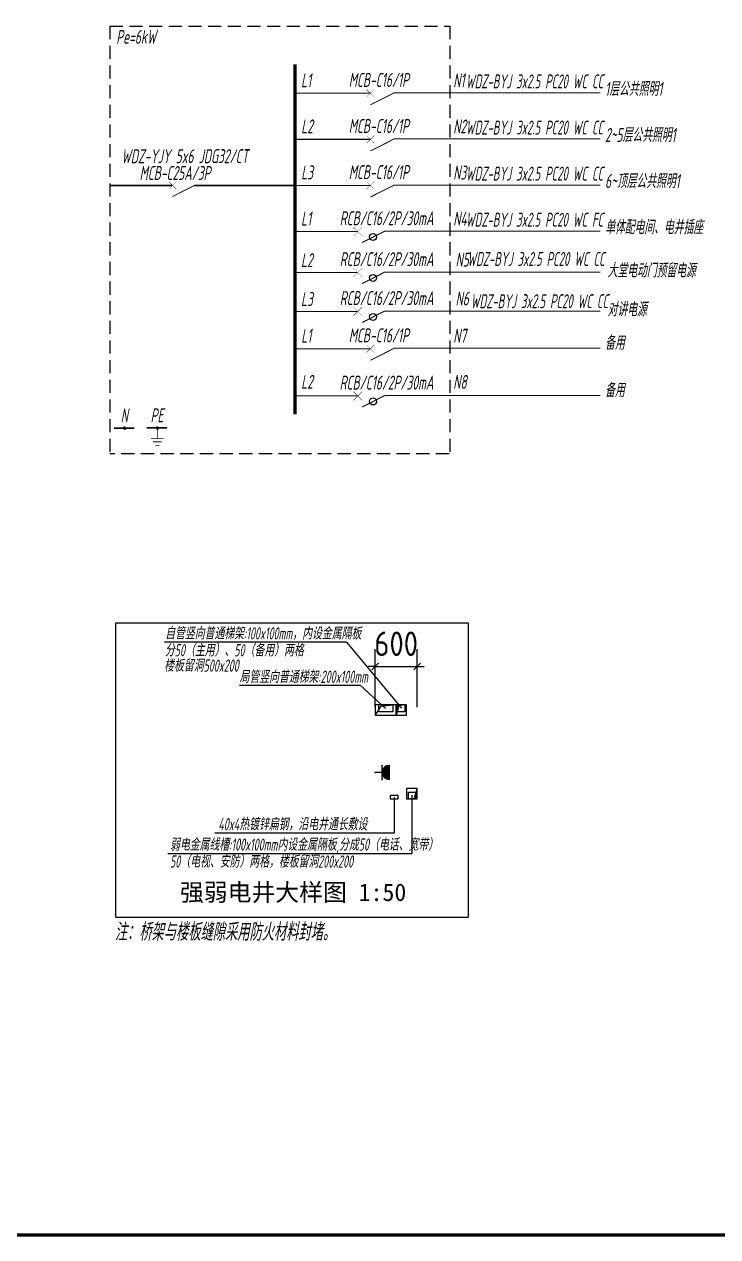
# Model space of a CAD drawing. Extents: x 3774419 to 4775970, y -926964 to 2266.
# Drawn here: x 3937848 to 3957683, y -688414 to -653699 of the extents above; entities that cross this region are included whole.
import ezdxf
from ezdxf.enums import TextEntityAlignment as Align

# ---------------------------------------------------------------- set-up
doc = ezdxf.new("R2010")
doc.units = 0
doc.header["$LTSCALE"] = 1000
doc.header["$MEASUREMENT"] = 0
for name, pattern in [('CONTINOUS', [0]), ('DASH', [0.35, 0.25, -0.1]), ('DASH4', [0.1875, 0.125, -0.0625])]:
    doc.linetypes.add(name, pattern=pattern)
doc.layers.get('0').update_dxf_attribs({"linetype": 'CONTINUOUS'})
doc.layers.get('Defpoints').update_dxf_attribs({"linetype": 'CONTINUOUS'})
for name, color, linetype in [('!!电气', 1, 'CONTINUOUS'), ('!校对', 2, 'CONTINUOUS'), ('DIM-照明', 7, 'CONTINUOUS'), ('EQUIP-插座', 3, 'CONTINUOUS'), ('TEL_TEXT', 7, 'CONTINUOUS'), ('WIRE-照明', 2, 'CONTINUOUS')]:
    doc.layers.add(name, color=color, linetype=linetype)
doc.layers.add('PUB_TEXT', color=7, linetype='CONTINUOUS', lineweight=20)
doc.layers.add('图框', color=147, linetype='CONTINUOUS', lineweight=20)
doc.styles.add('-宋体', font='', dxfattribs={"width": 0.8})
doc.styles.add('HZTXT', font='gbeitc.shx', dxfattribs={"width": 0.8, "height": 400, "bigfont": 'hztxt.shx'})
doc.styles.get("Standard").update_dxf_attribs({"font": 'gbenor.shx', "bigfont": 'gbcbig.shx'})
doc.styles.get('-宋体').set_extended_font_data('SimSun')
doc.dimstyles.get("Standard").update_dxf_attribs({"dimscale": 100, "dimtxt": 3.5, "dimasz": 1, "dimexe": 2.5, "dimexo": 3, "dimgap": 1.5, "dimtad": 1, "dimdec": 0, "dimzin": 0, "dimdsep": 46, "dimtxsty": 'Standard', "dimblk": 'ARCHTICK', "dimcen": 0.09, "dimadec": 0, "dimazin": 0, "dimtfac": 1, "dimtdec": 0, "dimtix": 1, "dimtmove": 2, "dimatfit": 3, "dimfxl": 1, "dimtolj": 1, "dimtzin": 0, "dimarcsym": 0})

# ---------------------------------------------------------------- blocks, each defined once
blk = doc.blocks.new('_ArchTick')
at = {"color": 0, "linetype": 'ByBlock', "const_width": 0.15}
blk.add_lwpolyline([(-0.5, -0.5), (0.5, 0.5)], dxfattribs=at)
blk = doc.blocks.new('*D182')
at = {"layer": '!校对', "color": 0, "lineweight": -2, "transparency": 16777216}
for p, q in [((4310080, -739146), (4310080, -738313)), ((4310680, -739146), (4310680, -738313)), ((4310080, -738563), (4309980, -738563)), ((4310080, -738563), (4310680, -738563)), ((4310680, -738563), (4310780, -738563))]:
    blk.add_line(p, q, dxfattribs=at)
at = {"layer": 'Defpoints', "color": 0, "transparency": 16777216}
for p in [(4310680, -738563), (4310080, -739446), (4310680, -739446)]:
    blk.add_point(p, dxfattribs=at)
at = {"layer": '!校对', "color": 0, "lineweight": -2, "transparency": 16777216, "xscale": 100, "yscale": 100, "zscale": 100}
blk.add_blockref('_ArchTick', (4310080, -738563), dxfattribs=at)
at = {"layer": '!校对', "color": 0, "lineweight": -2, "transparency": 16777216, "xscale": 100, "yscale": 100, "zscale": 100, "rotation": 180}
blk.add_blockref('_ArchTick', (4310680, -738563), dxfattribs=at)
at = {"layer": '!校对', "color": 0, "transparency": 16777216, "insert": (4310380, -738238), "char_height": 350, "attachment_point": 5}
blk.add_mtext('\\A1;600', dxfattribs=at)
blk = doc.blocks.new('A$C0A82355E')
at = {"layer": '!!电气'}
for p, q in [((0, 300), (-150, 300)), ((-150, 300), (-150, 0)), ((-27, 223), (-150, 300)), ((-100, 50), (-100, 250)), ((-100, 250), (0, 250)), ((0, 0), (-27, 223)), ((0, 0), (0, 300)), ((-150, 0), (0, 0)), ((0, 50), (-100, 50))]:
    blk.add_line(p, q, dxfattribs=at)
blk = doc.blocks.new('A$C04F44ECC')
at = {"layer": '!!电气'}
for p, q in [((0, 0), (-300, 0)), ((-300, 0), (-300, -300)), ((-250, -200), (-250, 0)), ((0, 0), (-223, -27)), ((-50, 0), (-50, -200)), ((0, -300), (0, 0)), ((-223, -27), (-300, -300)), ((-300, -300), (0, -300)), ((-50, -200), (-250, -200))]:
    blk.add_line(p, q, dxfattribs=at)
blk = doc.blocks.new('$equip$00001237')
for p, q in [((-0.5, 1.05), (-0.5, 1)), ((-0.5, 1), (0.5, 1)), ((0.5, 1.05), (0.5, 1)), ((0.5, 0.5), (-0.5, 0.5)), ((0, 0.5), (0, 0))]:
    blk.add_line(p, q)
blk.add_arc((0, 1), 0.5, 180, 0)
for p in [(0, 1), (-0.5, 0.5), (0, 0), (0.5, 0.5)]:
    blk.add_point(p)
for points in [[(0.433, 0.75), (-0.433, 0.75), (0.5, 1), (-0.5, 1)], [(0.25, 0.567), (-0.25, 0.567), (0.433, 0.75), (-0.433, 0.75)], [(0, 0.5), (0, 0.5), (0.25, 0.567), (-0.25, 0.567)]]:
    blk.add_solid(points)
at = {"flags": 9}
blk.add_attdef('A', (0, 0), '', height=0.00002, dxfattribs=at)
blk = doc.blocks.new('1107AA')
at = {"color": 3, "linetype": 'Continuous'}
for points, const_width in [([(0, -7.5), (-3.79, 0)], 0.3), ([(-1.25, 1.25), (1.25, -1.25)], 0.1), ([(1.25, 1.25), (-1.25, -1.25)], 0.1)]:
    blk.add_lwpolyline(points, dxfattribs=dict(at, const_width=const_width))
blk = doc.blocks.new('0114')
at = {"color": 3, "linetype": 'Continuous', "const_width": 0.3}
for points in [[(0, 0), (0, -4.58)], [(-2.75, -4.58), (2.75, -4.58)], [(-1.83, -6.01), (1.83, -6.01)], [(-0.86, -7.5), (0.86, -7.5)]]:
    blk.add_lwpolyline(points, dxfattribs=at)
blk = doc.blocks.new('*X31')
at = {"color": 0}
for p, q in [((197.1, 124.2), (199.7, 126.7)), ((197.2, 123.8), (200.1, 126.7)), ((197.2, 124.6), (199.2, 126.7)), ((197.3, 123.4), (200.4, 126.6)), ((197.3, 125.2), (198.6, 126.5)), ((197.4, 123.1), (200.7, 126.5)), ((197.5, 122.9), (201, 126.3)), ((197.7, 122.6), (201.2, 126.1)), ((197.9, 122.4), (201.4, 125.9)), ((198.1, 122.2), (201.6, 125.7)), ((198.4, 122), (201.8, 125.4)), ((198.7, 121.9), (201.9, 125.2)), ((199, 121.8), (202, 124.8)), ((199.4, 121.7), (202.1, 124.5)), ((199.8, 121.7), (202.1, 124.1)), ((200.3, 121.8), (202, 123.5)), ((201.2, 122.3), (201.6, 122.7))]:
    blk.add_line(p, q, dxfattribs=at)
blk = doc.blocks.new('HC000089')
at = {"color": 4, "linetype": 'Continuous', "const_width": 0.2}
blk.add_lwpolyline([(-1.8, -1.8, 0.198912), (0, -2.5, 0.198912), (1.8, -1.8, 0.198912), (2.5, 0, 0.198912), (1.8, 1.8, 0.198912), (0, 2.5, 0.198912), (-1.8, 1.8, 0.198912), (-2.5, 0, 0.198912)], format="xyb", close=True, dxfattribs=at)
at = {"color": 4}
blk.add_blockref('*X31', (-199.6, -124.2), dxfattribs=at)
blk = doc.blocks.new('A$C2FB505A5')
at = {"color": 3, "linetype": 'Continuous'}
for points, const_width in [([(-125, -125), (125, 125)], 10), ([(-125, 125), (125, -125)], 10), ([(771, 11), (125, -316)], 30)]:
    blk.add_lwpolyline(points, dxfattribs=dict(at, const_width=const_width))
at = {"layer": 'DIM-照明', "color": 3, "linetype": 'Continuous', "const_width": 28.8}
blk.add_lwpolyline([(771, 11), (1064, 11)], dxfattribs=at)
at = {"layer": 'DIM-照明', "color": 3, "linetype": 'Continuous'}
blk.add_circle((438, -157), 100, dxfattribs=at)
blk = doc.blocks.new('A$C041D3C90')
at = {"layer": '!!电气', "color": 2, "rotation": 89.99999999999999}
blk.add_blockref('A$C0A82355E', (500, 1550), dxfattribs=at)
at = {"xscale": 0.5, "yscale": 0.5, "zscale": 0.5}
blk.add_blockref('A$C04F44ECC', (650, 1550), dxfattribs=at)
at = {"xscale": 0.5, "yscale": 0.5, "zscale": 0.5, "rotation": 180.00000009087}
blk.add_blockref('A$C04F44ECC', (650, 199.9), dxfattribs=at)
at = {"layer": '!校对', "color": 2}
dim = blk.add_linear_dim(base=(800, 2097), p1=(200, 1214), p2=(800, 1214), dimstyle='Standard', override={"dimzin": 8}, dxfattribs=at)
dim.commit()
dim.dimension.update_dxf_attribs({"geometry": '*D182', "text_midpoint": (500, 2422), "insert": (-4309880.1, 740660)})

msp = doc.modelspace()

# ---------------------------------------------------------------- linework, layer by layer
at = {"layer": '!!电气'}
for p, q in [((3947063.7, -671390.7), (3948641.4, -673282.6)), ((3948181.8, -673286.7), (3947460.9, -672633.6)), ((3948427.7, -675836), (3948427.7, -676859.1)), ((3948427.7, -676859.1), (3943302, -676859.1))]:
    msp.add_line(p, q, dxfattribs=at)
at = {"layer": '!!电气', "color": 1}
for p in [(3948929.1, -675774.6), (3941958.8, -677443.4)]:
    msp.add_line(p, (3948929.2, -677442.8), dxfattribs=at)
at = {"layer": '!!电气'}
for points in [[(3947063.7, -671390.7), (3947063.7, -671390.7), (3941861.8, -671390.7)], [(3947460.9, -672633.6), (3947460.9, -672633.6), (3944004, -672633.6)]]:
    msp.add_lwpolyline(points, dxfattribs=at)
msp.add_lwpolyline([(3948311.1, -675880.7), (3948542.9, -675880.7), (3948542.9, -675781.1), (3948311.1, -675781.1)], close=True, dxfattribs=at)
at = {"layer": 'DIM-照明', "color": 3, "linetype": 'DASH4', "ltscale": 3}
for p, q in [((3940295.7, -653754.7), (3950015.8, -653754.7)), ((3940295.7, -653754.7), (3940295.7, -665995.4)), ((3950015.8, -653754.7), (3950015.8, -665995.4)), ((3949997.8, -665995.4), (3940295.7, -665995.4))]:
    msp.add_line(p, q, dxfattribs=at)
at = {"layer": 'DIM-照明', "color": 3, "const_width": 100}
msp.add_lwpolyline([(3945593.6, -654844.3), (3945593.6, -664870)], dxfattribs=at)
at = {"layer": 'DIM-照明', "color": 3, "linetype": 'Continuous'}
for points, const_width in [([(3945593.6, -655674.5), (3947749.7, -655674.5)], 28.8), ([(3948402.8, -655662.7), (3954329.1, -655662.7)], 28.8), ([(3948418.2, -655662.7), (3954329.1, -655662.7)], 28.8), ([(3945593.6, -656994.4), (3947749.7, -656994.4)], 28.8), ([(3948402.8, -656982.7), (3954329.1, -656982.7)], 28.8), ([(3948418.2, -656982.7), (3954329.1, -656982.7)], 28.8), ([(3940295.7, -658314.4), (3942077.4, -658314.4)], 49.9), ([(3942715.3, -658314.4), (3945593.6, -658314.4)], 49.9), ([(3945593.6, -658314.4), (3947749.7, -658314.4)], 28.8), ([(3948402.8, -658302.6), (3954329.1, -658302.6)], 28.8), ([(3948418.2, -658302.6), (3954329.1, -658302.6)], 28.8), ([(3945593.6, -659634.3), (3947387.6, -659634.3)], 28.8), ([(3948152, -659622.5), (3954329.1, -659622.5)], 28.8), ([(3945593.6, -660806.6), (3947375.5, -660806.6)], 28.8), ([(3945593.6, -660806.6), (3947375.5, -660806.6)], 28.8), ([(3948158.9, -660794.8), (3954329.1, -660794.8)], 28.8), ([(3945593.6, -661921.6), (3947375.5, -661921.6)], 28.8), ([(3945593.6, -661921.6), (3947375.5, -661921.6)], 28.8), ([(3948159, -661910.8), (3954329.1, -661909.8)], 28.8), ([(3945593.6, -662987.8), (3947749.3, -662987.8)], 28.8), ([(3948408.8, -662976), (3954329.1, -662976)], 28.8), ([(3945593.6, -664341.9), (3947385, -664341.9)], 28.8), ([(3948165.7, -664330.2), (3954329.1, -664330.2)], 28.8), ([(3940414.8, -665259.6), (3940995.2, -665259.6)], 47.5), ([(3941352.2, -665255.5), (3941932.7, -665255.5)], 47.5)]:
    msp.add_lwpolyline(points, dxfattribs=dict(at, const_width=const_width))
at = {"layer": 'TEL_TEXT', "ltscale": 0.8}
msp.add_lwpolyline([(3940463.6, -670839.2), (3950541.2, -670839.2), (3950541.2, -679272.7), (3940463.6, -679272.7)], close=True, dxfattribs=at)
at = {"layer": '图框', "const_width": 100}
msp.add_lwpolyline([(3971617.5, -688363.9), (3971617.5, -630963.9), (3891017.5, -630963.9), (3891017.5, -688363.9)], close=True, dxfattribs=at)

# ---------------------------------------------------------------- block references
at = {"layer": '!!电气', "xscale": 2, "yscale": 2, "zscale": 2}
msp.add_blockref('A$C041D3C90', (3947485.5, -676280.7), dxfattribs=at)
at = {"layer": 'DIM-照明', "linetype": 'Continuous', "rotation": 90}
for p, xscale, yscale, zscale in [((3947749.7, -655674.5), 87.60960006713867, 87.60960006713867, 87.60960006713867), ((3947749.7, -656994.4), 87.60960006713867, 87.60960006713867, 87.60960006713867), ((3942091.1, -658314.4), 83.2291202545166, 83.2291202545166, 83.2291202545166), ((3947749.7, -658314.4), 87.60960006713867, 87.60960006713867, 87.60960006713867), ((3947749.7, -662987.8), 87.60960006713867, 87.60960006713867, 87.60960006713867)]:
    msp.add_blockref('1107AA', p, dxfattribs=dict(at, xscale=xscale, yscale=yscale, zscale=zscale))
at = {"layer": 'DIM-照明', "xscale": 14.62999999523163, "yscale": 14.62999999523163, "zscale": 14.62999999523163}
for p in [(3940716.9, -665259.8), (3941653.4, -665259.8)]:
    msp.add_blockref('HC000089', p, dxfattribs=at)
at = {"layer": 'DIM-照明', "linetype": 'DASH', "xscale": -66.50000000000003, "yscale": 66.5, "zscale": 66.49999999999999, "rotation": 1.643353773062017e-06}
msp.add_blockref('0114', (3941653.4, -665255.5), dxfattribs=at)
at = {"layer": 'EQUIP-插座', "color": 1, "xscale": 400, "yscale": 400, "zscale": 800, "rotation": 270}
msp.add_blockref('$equip$00001237', (3947885.5, -675119.2), dxfattribs=at)
at = {"layer": 'WIRE-照明'}
for p in [(3947387.6, -659634.3), (3947387.6, -660806.6), (3947387.6, -661921.6), (3947387.6, -664341.9)]:
    msp.add_blockref('A$C2FB505A5', p, dxfattribs=at)

# ---------------------------------------------------------------- texts
at = {"layer": 'DIM-照明', "color": 7, "linetype": 'Continuous', "style": 'HZTXT', "width": 0.7}
for s, p in [('Pe=6kW', (3940479.1, -654259.7)), ('L1', (3945766, -655502.8)), ('MCB-C16/1P', (3947129.9, -655493.8)), ('N1', (3950118.3, -655506)), ('L2', (3945769.5, -656822.8)), ('MCB-C16/1P', (3947129.9, -656813.7)), ('N2', (3950118.3, -656826)), ('L3', (3945769.5, -658142.7)), ('MCB-C16/1P', (3947129.9, -658133.6)), ('N3', (3950118.3, -658145.9)), ('L1', (3945766, -659462.6)), ('RCB/C16/2P/30mA', (3946872.1, -659453.6)), ('N4', (3950118.3, -659465.8)), ('L2', (3945763.7, -660653.9)), ('RCB/C16/2P/30mA', (3946872.1, -660624.9)), ('N5', (3950184.9, -660638.1)), ('L3', (3945763.7, -661768.9)), ('RCB/C16/2P/30mA', (3946872.1, -661740)), ('N6', (3950184.9, -661753.1)), ('L1', (3945769.5, -662816.1)), ('MCB-C16/1P', (3947129.9, -662807.1)), ('L2', (3945769.5, -664136)), ('RCB/C16/2P/30mA', (3946870.1, -664160.3)), ('N', (3940607.2, -665096.9)), ('PE', (3941461.2, -665096.9))]:
    msp.add_text(s, height=400, dxfattribs=at).set_placement(p)
at = {"layer": 'DIM-照明', "color": 7, "linetype": 'Continuous', "style": 'HZTXT'}
for s, width, p in [('WDZ-BYJ 3x2.5 PC20 WC CC', 0.654, (3952443.9, -655335.9)), ('WDZ-BYJ 3x2.5 PC20 WC CC', 0.654, (3952443.9, -656655.9)), ('WDZ-YJY 5x6 JDG32/CT', 0.7, (3942441.1, -657476.3)), ('MCB-C25A/3P', 0.7, (3942160.5, -657958.3)), ('WDZ-BYJ 3x2.5 PC20 WC CC', 0.654, (3952443.9, -657975.8)), ('WDZ-BYJ 3x2.5 PC20 WC FC', 0.654, (3952443.9, -659295.7)), ('WDZ-BYJ 3x2.5 PC20 WC CC', 0.654, (3952485.1, -660419.6)), ('WDZ-BYJ 3x2.5 PC20 WC CC', 0.654, (3952583.6, -661627.8))]:
    msp.add_text(s, height=400, dxfattribs=dict(at, width=width)).set_placement(p, align=Align.MIDDLE)
at = {"layer": 'DIM-照明', "color": 7, "style": 'HZTXT', "width": 0.7}
for s, height, p in [('1层公共照明1', 400, (3954459.7, -655750.8)), ('2~5层公共照明1', 400, (3954459.7, -657070.7)), ('6~顶层公共照明1', 400, (3954459.7, -658390.6)), ('单体配电间、电井插座', 400, (3954459.7, -659710.5)), ('备用', 400, (3954459.7, -663020.9)), ('备用', 400, (3954459.7, -664375)), ('自管竖向普通梯架:100x100mm，内设金属隔板', 350, (3941874.9, -671313.6)), ('分50（主用）、50（备用）两格', 350, (3941866.7, -671797.1)), ('楼板留洞500x200', 350, (3941845.8, -672236.5)), ('局管竖向普通梯架:200x100mm', 350, (3944001.9, -672556.5)), ('40x4热镀锌扁钢，沿电井通长敷设', 350, (3943396.7, -676776.2)), ('弱电金属线槽:100x100mm内设金属隔板,分成50（电话、宽带）', 350, (3942013.8, -677360.3)), ('50（电视、安防）两格，楼板留洞200x200', 350, (3942013.8, -677846)), ('注：桥架与楼板缝隙采用防火材料封堵。', 500, (3940434, -679938.2, 406.7))]:
    msp.add_text(s, height=height, dxfattribs=at).set_placement(p)
at = {"layer": 'DIM-照明', "linetype": 'CONTINOUS', "style": 'HZTXT', "width": 0.7}
for s, p in [('大堂电动门预留电源', (3954530.5, -660948.8)), ('对讲电源', (3954530.5, -662063.9))]:
    msp.add_text(s, height=400, dxfattribs=at).set_placement(p)
at = {"layer": 'DIM-照明', "style": 'HZTXT', "width": 0.7}
for s, p in [('N7', (3950118.3, -662819.3)), ('N8', (3950118.3, -664139.2))]:
    msp.add_text(s, height=400, dxfattribs=at).set_placement(p)
at = {"layer": 'PUB_TEXT', "style": '-宋体'}
msp.add_text('强弱电井大样图 1:50', height=500, dxfattribs=at).set_placement((3945537.6, -678800.9), align=Align.CENTER)

doc.saveas('drawing.dxf')
